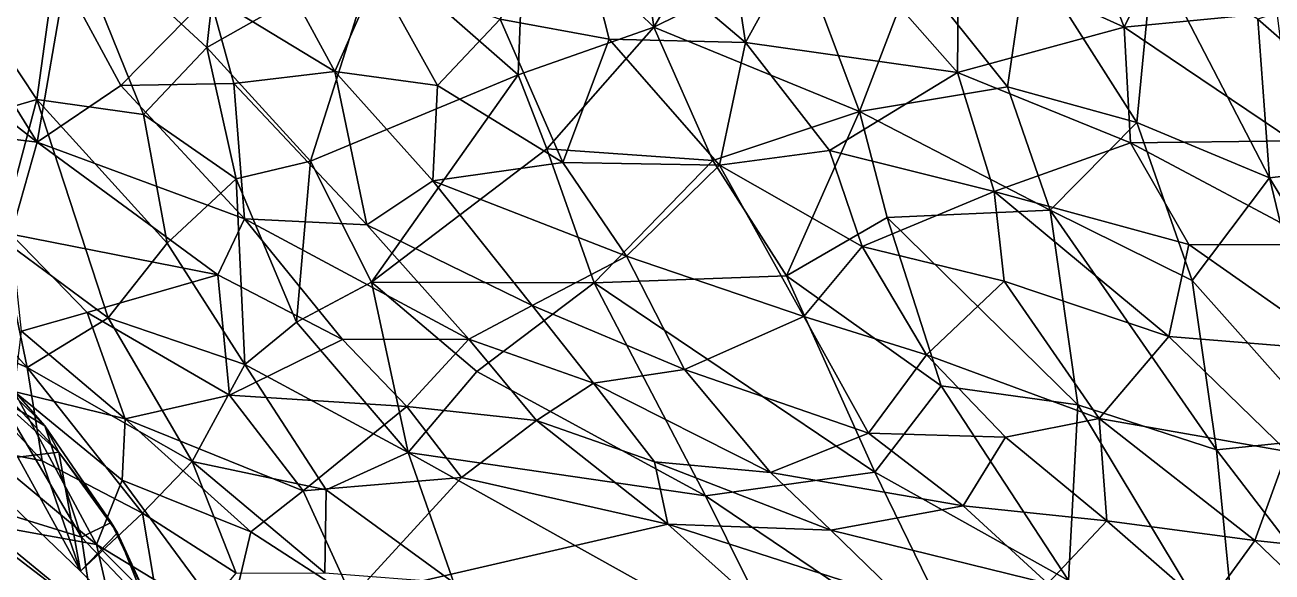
# Model space of a CAD drawing. Header units: metres. Extents: x -887 to 648, y -818 to 707.
# Drawn here: x -653.8 to -320.9, y -559.2 to -413.2 of the extents above; entities that cross this region are included whole.
import ezdxf

# ---------------------------------------------------------------- set-up
doc = ezdxf.new("R2010")
doc.units = ezdxf.units.M

msp = doc.modelspace()

# ---------------------------------------------------------------- linework, layer by layer
at = {"layer": '10k-small'}
for points in [[(-485.95, -413.82, 698.8), (-493.05, -361.19, 707.98), (-520.37, -380.06, 691.41)], [(-485.95, -413.82, 698.8), (-473.69, -392.93, 709.01), (-493.05, -361.19, 707.98)], [(-605.25, -419.19, 626.69), (-599.55, -368.23, 644.5), (-643.78, -383.58, 604.54)], [(-605.25, -419.19, 626.69), (-559.78, -393.52, 665.2), (-599.55, -368.23, 644.5)], [(-360.33, -413.78, -672.61), (-404.56, -393.68, -660.68), (-375.93, -373.11, -675.67)], [(-360.33, -413.78, -672.61), (-375.93, -373.11, -675.67), (-344.11, -380.62, -683.67)], [(-497.85, -417.01, -587.44), (-526.89, -411.64, -562.65), (-507.5, -378.84, -597.56)], [(-461.39, -417.85, -617.08), (-507.5, -378.84, -597.56), (-465.43, -391.45, -625.48)], [(-461.39, -417.85, -617.08), (-497.85, -417.01, -587.44), (-507.5, -378.84, -597.56)], [(-522.16, -426.53, 676.63), (-520.37, -380.06, 691.41), (-559.78, -393.52, 665.2)], [(-522.16, -426.53, 676.63), (-485.95, -413.82, 698.8), (-520.37, -380.06, 691.41)], [(-360.33, -413.78, -672.61), (-344.11, -380.62, -683.67), (-319.54, -409.88, -684.53)], [(-650.67, -433.12, 578.66), (-643.78, -383.58, 604.54), (-668.19, -406.79, 571.53)], [(-622.13, -437.06, 605.52), (-643.78, -383.58, 604.54), (-650.67, -433.12, 578.66)], [(-622.13, -437.06, 605.52), (-605.25, -419.19, 626.69), (-643.78, -383.58, 604.54)], [(-461.39, -417.85, -617.08), (-465.43, -391.45, -625.48), (-442.39, -383.29, -643.9)], [(-404.85, -425.85, -649.71), (-461.39, -417.85, -617.08), (-442.39, -383.29, -643.9)], [(-404.85, -425.85, -649.71), (-442.39, -383.29, -643.9), (-404.56, -393.68, -660.68)], [(-604.52, -405.25, -467.97), (-591.92, -387.29, -500.06), (-571.09, -425.57, -500.06)], [(-591.92, -387.29, -500.06), (-559.86, -400.17, -533), (-571.09, -425.57, -500.06)], [(-577.57, -449.56, 636.06), (-559.78, -393.52, 665.2), (-605.25, -419.19, 626.69)], [(-577.57, -449.56, 636.06), (-522.16, -426.53, 676.63), (-559.78, -393.52, 665.2)], [(-485.95, -413.82, 698.8), (-446.76, -394.42, 717), (-473.69, -392.93, 709.01)], [(-430.97, -436.31, 708.71), (-446.76, -394.42, 717), (-485.95, -413.82, 698.8)], [(-430.97, -436.31, 708.71), (-416.48, -398.41, 721.71), (-446.76, -394.42, 717)], [(-391.47, -429.7, 716.75), (-386.14, -393.31, 725.3), (-416.48, -398.41, 721.71)], [(-404.85, -425.85, -649.71), (-404.56, -393.68, -660.68), (-360.33, -413.78, -672.61)], [(-356.97, -439.2, 715.02), (-386.14, -393.31, 725.3), (-391.47, -429.7, 716.75)], [(-356.97, -439.2, 715.02), (-352.55, -394.03, 723.53), (-386.14, -393.31, 725.3)], [(-321.56, -454.01, 708.39), (-352.55, -394.03, 723.53), (-356.97, -439.2, 715.02)], [(-321.56, -454.01, 708.39), (-324.69, -411.64, 716.32), (-352.55, -394.03, 723.53)], [(-430.97, -436.31, 708.71), (-391.47, -429.7, 716.75), (-416.48, -398.41, 721.71)], [(-650.59, -444.49, -331.29), (-670.28, -412.7, -333.84), (-643.19, -401.69, -402.92)], [(-650.59, -444.49, -331.29), (-643.19, -401.69, -402.92), (-628.23, -429.33, -400)], [(-628.23, -429.33, -400), (-643.19, -401.69, -402.92), (-604.52, -405.25, -467.97)], [(-571.09, -425.57, -500.06), (-559.86, -400.17, -533), (-543.62, -429.33, -532.11)], [(-543.62, -429.33, -532.11), (-559.86, -400.17, -533), (-526.89, -411.64, -562.65)], [(-628.23, -429.33, -400), (-604.52, -405.25, -467.97), (-598.01, -428.83, -455.36)], [(-598.01, -428.83, -455.36), (-604.52, -405.25, -467.97), (-571.09, -425.57, -500.06)], [(-281.6, -449.39, 699.33), (-298.19, -402.95, 710.36), (-324.69, -411.64, 716.32)], [(-650.67, -433.12, 578.66), (-668.19, -406.79, 571.53), (-680.04, -441.65, 537.13)], [(-685.34, -440.18, -255.87), (-694.03, -410.6, -282.7), (-650.59, -444.49, -331.29)], [(-694.03, -410.6, -282.7), (-670.28, -412.7, -333.84), (-650.59, -444.49, -331.29)], [(-543.62, -429.33, -532.11), (-526.89, -411.64, -562.65), (-510.21, -449.93, -553.08)], [(-510.21, -449.93, -553.08), (-526.89, -411.64, -562.65), (-497.85, -417.01, -587.44)], [(-315.33, -444.14, -676), (-360.33, -413.78, -672.61), (-319.54, -409.88, -684.53)], [(-321.56, -454.01, 708.39), (-281.6, -449.39, 699.33), (-324.69, -411.64, 716.32)], [(-514.44, -446.24, 673.05), (-485.95, -413.82, 698.8), (-522.16, -426.53, 676.63)], [(-470.17, -449.32, 691.58), (-485.95, -413.82, 698.8), (-514.44, -446.24, 673.05)], [(-470.17, -449.32, 691.58), (-430.97, -436.31, 708.71), (-485.95, -413.82, 698.8)], [(-358.63, -444.67, -662.38), (-404.85, -425.85, -649.71), (-360.33, -413.78, -672.61)], [(-358.63, -444.67, -662.38), (-360.33, -413.78, -672.61), (-315.33, -444.14, -676)], [(-597.44, -454.26, 619.48), (-605.25, -419.19, 626.69), (-622.13, -437.06, 605.52)], [(-597.44, -454.26, 619.48), (-577.57, -449.56, 636.06), (-605.25, -419.19, 626.69)], [(-468.41, -450.64, -591.89), (-510.21, -449.93, -553.08), (-497.85, -417.01, -587.44)], [(-468.41, -450.64, -591.89), (-497.85, -417.01, -587.44), (-461.39, -417.85, -617.08)], [(-468.41, -450.64, -591.89), (-461.39, -417.85, -617.08), (-439.02, -446.7, -617.04)], [(-439.02, -446.7, -617.04), (-461.39, -417.85, -617.08), (-404.85, -425.85, -649.71)], [(-598.01, -428.83, -455.36), (-571.09, -425.57, -500.06), (-562.56, -466.57, -468.11)], [(-571.09, -425.57, -500.06), (-543.62, -429.33, -532.11), (-544.94, -454.78, -507.39)], [(-562.56, -466.57, -468.11), (-571.09, -425.57, -500.06), (-544.94, -454.78, -507.39)], [(-395.04, -457.62, -638.89), (-439.02, -446.7, -617.04), (-404.85, -425.85, -649.71)], [(-395.04, -457.62, -638.89), (-404.85, -425.85, -649.71), (-358.63, -444.67, -662.38)], [(-650.59, -444.49, -331.29), (-628.23, -429.33, -400), (-595.21, -464.93, -412.94)], [(-628.23, -429.33, -400), (-598.01, -428.83, -455.36), (-595.21, -464.93, -412.94)], [(-595.21, -464.93, -412.94), (-598.01, -428.83, -455.36), (-562.56, -466.57, -468.11)], [(-561.25, -481.86, 631.34), (-522.16, -426.53, 676.63), (-577.57, -449.56, 636.06)], [(-561.25, -481.86, 631.34), (-514.44, -446.24, 673.05), (-522.16, -426.53, 676.63)], [(-544.94, -454.78, -507.39), (-543.62, -429.33, -532.11), (-510.21, -449.93, -553.08)], [(-380.05, -462.65, 707.57), (-391.47, -429.7, 716.75), (-430.97, -436.31, 708.71)], [(-380.05, -462.65, 707.57), (-356.97, -439.2, 715.02), (-391.47, -429.7, 716.75)], [(-650.67, -433.12, 578.66), (-680.04, -441.65, 537.13), (-660.39, -470.03, 544.23)], [(-650.67, -433.12, 578.66), (-660.39, -470.03, 544.23), (-631.57, -491.37, 566.25)], [(-622.13, -437.06, 605.52), (-650.67, -433.12, 578.66), (-615.88, -471.4, 595.51)], [(-615.88, -471.4, 595.51), (-650.67, -433.12, 578.66), (-631.57, -491.37, 566.25)], [(-615.88, -471.4, 595.51), (-597.44, -454.26, 619.48), (-622.13, -437.06, 605.52)], [(-450.48, -480.12, 683.7), (-430.97, -436.31, 708.71), (-470.17, -449.32, 691.58)], [(-450.48, -480.12, 683.7), (-423.59, -464.6, 699.48), (-430.97, -436.31, 708.71)], [(-423.59, -464.6, 699.48), (-380.05, -462.65, 707.57), (-430.97, -436.31, 708.71)], [(-342.14, -481.37, 702.52), (-356.97, -439.2, 715.02), (-380.05, -462.65, 707.57)], [(-342.14, -481.37, 702.52), (-321.56, -454.01, 708.39), (-356.97, -439.2, 715.02)], [(-685.34, -440.18, -255.87), (-650.59, -444.49, -331.29), (-657.47, -468.98, -272.33)], [(-657.47, -468.98, -272.33), (-650.59, -444.49, -331.29), (-602.28, -479.89, -371.66)], [(-650.59, -444.49, -331.29), (-595.21, -464.93, -412.94), (-602.28, -479.89, -371.66)], [(-343.1, -471.8, -654.68), (-395.04, -457.62, -638.89), (-358.63, -444.67, -662.38)], [(-307.45, -471.87, -666.56), (-358.63, -444.67, -662.38), (-315.33, -444.14, -676)], [(-307.45, -471.87, -666.56), (-343.1, -471.8, -654.68), (-358.63, -444.67, -662.38)], [(-501.82, -482, 661.67), (-514.44, -446.24, 673.05), (-561.25, -481.86, 631.34)], [(-501.82, -482, 661.67), (-470.17, -449.32, 691.58), (-514.44, -446.24, 673.05)], [(-501.82, -482, 661.67), (-450.48, -480.12, 683.7), (-470.17, -449.32, 691.58)], [(-430.25, -472.31, -605.69), (-468.41, -450.64, -591.89), (-439.02, -446.7, -617.04)], [(-430.25, -472.31, -605.69), (-439.02, -446.7, -617.04), (-395.04, -457.62, -638.89)], [(-296.6, -495.22, 693.37), (-281.6, -449.39, 699.33), (-321.56, -454.01, 708.39)], [(-581.35, -492.51, 612.39), (-577.57, -449.56, 636.06), (-597.44, -454.26, 619.48)], [(-581.35, -492.51, 612.39), (-561.25, -481.86, 631.34), (-577.57, -449.56, 636.06)], [(-544.94, -454.78, -507.39), (-510.21, -449.93, -553.08), (-493.2, -474.9, -547.81)], [(-493.2, -474.9, -547.81), (-510.21, -449.93, -553.08), (-468.41, -450.64, -591.89)], [(-445.86, -490.95, -576.68), (-493.2, -474.9, -547.81), (-468.41, -450.64, -591.89)], [(-445.86, -490.95, -576.68), (-468.41, -450.64, -591.89), (-430.25, -472.31, -605.69)], [(-595.14, -503.81, 594.62), (-597.44, -454.26, 619.48), (-615.88, -471.4, 595.51)], [(-595.14, -503.81, 594.62), (-581.35, -492.51, 612.39), (-597.44, -454.26, 619.48)], [(-562.56, -466.57, -468.11), (-544.94, -454.78, -507.39), (-518.42, -488.03, -502.69)], [(-518.42, -488.03, -502.69), (-544.94, -454.78, -507.39), (-493.2, -474.9, -547.81)], [(-304.78, -523.35, 686.57), (-321.56, -454.01, 708.39), (-342.14, -481.37, 702.52)], [(-304.78, -523.35, 686.57), (-296.6, -495.22, 693.37), (-321.56, -454.01, 708.39)], [(-660.39, -470.03, 544.23), (-695.1, -458.53, 501.1), (-653.19, -504.6, 523.11)], [(-653.19, -504.6, 523.11), (-695.1, -458.53, 501.1), (-684.94, -490.81, 484.9)], [(-392.34, -481.53, -623.91), (-430.25, -472.31, -605.69), (-395.04, -457.62, -638.89)], [(-348.45, -496.29, -636.81), (-395.04, -457.62, -638.89), (-343.1, -471.8, -654.68)], [(-348.45, -496.29, -636.81), (-392.34, -481.53, -623.91), (-395.04, -457.62, -638.89)], [(-372.72, -514.52, 688.01), (-380.05, -462.65, 707.57), (-423.59, -464.6, 699.48)], [(-335.68, -526.59, 686.73), (-380.05, -462.65, 707.57), (-372.72, -514.52, 688.01)], [(-335.68, -526.59, 686.73), (-342.14, -481.37, 702.52), (-380.05, -462.65, 707.57)], [(-602.28, -479.89, -371.66), (-595.21, -464.93, -412.94), (-569.02, -497.09, -403.57)], [(-595.21, -464.93, -412.94), (-562.56, -466.57, -468.11), (-535.3, -497.01, -463.7)], [(-569.02, -497.09, -403.57), (-595.21, -464.93, -412.94), (-535.3, -497.01, -463.7)], [(-409.2, -509.47, 681.97), (-423.59, -464.6, 699.48), (-450.48, -480.12, 683.7)], [(-372.72, -514.52, 688.01), (-423.59, -464.6, 699.48), (-409.2, -509.47, 681.97)], [(-657.47, -468.98, -272.33), (-602.28, -479.89, -371.66), (-637.17, -489.92, -275.45)], [(-654.72, -494.87, -220.83), (-657.47, -468.98, -272.33), (-637.17, -489.92, -275.45)], [(-535.3, -497.01, -463.7), (-562.56, -466.57, -468.11), (-518.42, -488.03, -502.69)], [(-631.57, -491.37, 566.25), (-660.39, -470.03, 544.23), (-653.19, -504.6, 523.11)], [(-615.88, -471.4, 595.51), (-631.57, -491.37, 566.25), (-595.14, -503.81, 594.62)], [(-413.14, -501.26, -592.68), (-445.86, -490.95, -576.68), (-430.25, -472.31, -605.69)], [(-413.14, -501.26, -592.68), (-430.25, -472.31, -605.69), (-392.34, -481.53, -623.91)], [(-302.8, -500.03, -652.49), (-348.45, -496.29, -636.81), (-343.1, -471.8, -654.68)], [(-302.8, -500.03, -652.49), (-343.1, -471.8, -654.68), (-307.45, -471.87, -666.56)], [(-477.71, -505.16, -529.16), (-518.42, -488.03, -502.69), (-493.2, -474.9, -547.81)], [(-445.86, -490.95, -576.68), (-477.71, -505.16, -529.16), (-493.2, -474.9, -547.81)], [(-599.2, -511.97, -308.6), (-637.17, -489.92, -275.45), (-602.28, -479.89, -371.66)], [(-569.02, -497.09, -403.57), (-599.2, -511.97, -308.6), (-602.28, -479.89, -371.66)], [(-551.47, -527.24, 607.83), (-561.25, -481.86, 631.34), (-581.35, -492.51, 612.39)], [(-533.18, -505.62, 632.52), (-501.82, -482, 661.67), (-561.25, -481.86, 631.34)], [(-551.47, -527.24, 607.83), (-533.18, -505.62, 632.52), (-561.25, -481.86, 631.34)], [(-472.09, -538.81, 639.81), (-501.82, -482, 661.67), (-533.18, -505.62, 632.52)], [(-426.93, -532.56, 663.42), (-450.48, -480.12, 683.7), (-501.82, -482, 661.67)], [(-472.09, -538.81, 639.81), (-426.93, -532.56, 663.42), (-501.82, -482, 661.67)], [(-426.93, -532.56, 663.42), (-409.2, -509.47, 681.97), (-450.48, -480.12, 683.7)], [(-366.97, -518.24, -607.3), (-413.14, -501.26, -592.68), (-392.34, -481.53, -623.91)], [(-366.97, -518.24, -607.3), (-392.34, -481.53, -623.91), (-348.45, -496.29, -636.81)], [(-335.68, -526.59, 686.73), (-304.78, -523.35, 686.57), (-342.14, -481.37, 702.52)], [(-655.68, -528.51, 458.96), (-689.87, -486.57, 435.26), (-644.79, -527.16, 455.41)], [(-644.79, -527.16, 455.41), (-689.87, -486.57, 435.26), (-680.1, -489.04, 433.76)], [(-648.51, -520.17, 443.92), (-680.1, -489.04, 433.76), (-674.55, -490.53, 427.91)], [(-644.79, -527.16, 455.41), (-680.1, -489.04, 433.76), (-648.51, -520.17, 443.92)], [(-501.97, -508.77, -493.92), (-535.3, -497.01, -463.7), (-518.42, -488.03, -502.69)], [(-477.71, -505.16, -529.16), (-501.97, -508.77, -493.92), (-518.42, -488.03, -502.69)], [(-649.2, -529.53, 498.63), (-684.94, -490.81, 484.9), (-675.02, -524.4, 456.59)], [(-653.19, -504.6, 523.11), (-684.94, -490.81, 484.9), (-649.2, -529.53, 498.63)], [(-648.51, -520.17, 443.92), (-674.55, -490.53, 427.91), (-660.61, -512.86, 430.49)], [(-627.01, -518.33, -230.65), (-654.72, -494.87, -220.83), (-637.17, -489.92, -275.45)], [(-631.57, -491.37, 566.25), (-653.19, -504.6, 523.11), (-609.15, -529.71, 558.65)], [(-599.2, -511.97, -308.6), (-627.01, -518.33, -230.65), (-637.17, -489.92, -275.45)], [(-595.14, -503.81, 594.62), (-631.57, -491.37, 566.25), (-609.15, -529.71, 558.65)], [(-551.47, -527.24, 607.83), (-581.35, -492.51, 612.39), (-595.14, -503.81, 594.62)], [(-428.56, -522.14, -555.37), (-477.71, -505.16, -529.16), (-445.86, -490.95, -576.68)], [(-413.14, -501.26, -592.68), (-428.56, -522.14, -555.37), (-445.86, -490.95, -576.68)], [(-627.01, -518.33, -230.65), (-656.68, -510.99, -166.33), (-654.72, -494.87, -220.83)], [(-551.82, -515.01, -396.82), (-599.2, -511.97, -308.6), (-569.02, -497.09, -403.57)], [(-535.3, -497.01, -463.7), (-551.82, -515.01, -396.82), (-569.02, -497.09, -403.57)], [(-517.21, -518.72, -451.36), (-551.82, -515.01, -396.82), (-535.3, -497.01, -463.7)], [(-501.97, -508.77, -493.92), (-517.21, -518.72, -451.36), (-535.3, -497.01, -463.7)], [(-316.85, -526.97, -625.13), (-366.97, -518.24, -607.3), (-348.45, -496.29, -636.81)], [(-316.85, -526.97, -625.13), (-348.45, -496.29, -636.81), (-302.8, -500.03, -652.49)], [(-391.99, -523.15, -583.86), (-428.56, -522.14, -555.37), (-413.14, -501.26, -592.68)], [(-366.97, -518.24, -607.3), (-391.99, -523.15, -583.86), (-413.14, -501.26, -592.68)], [(-609.15, -529.71, 558.65), (-653.19, -504.6, 523.11), (-622.42, -543.5, 523.39)], [(-622.42, -543.5, 523.39), (-653.19, -504.6, 523.11), (-649.2, -529.53, 498.63)], [(-573.41, -537.28, 584.24), (-595.14, -503.81, 594.62), (-609.15, -529.71, 558.65)], [(-573.41, -537.28, 584.24), (-551.47, -527.24, 607.83), (-595.14, -503.81, 594.62)], [(-472.09, -538.81, 639.81), (-533.18, -505.62, 632.52), (-551.47, -527.24, 607.83)], [(-454.76, -532.62, -513.28), (-501.97, -508.77, -493.92), (-477.71, -505.16, -529.16)], [(-428.56, -522.14, -555.37), (-454.76, -532.62, -513.28), (-477.71, -505.16, -529.16)], [(-485.76, -529.76, -478.13), (-517.21, -518.72, -451.36), (-501.97, -508.77, -493.92)], [(-454.76, -532.62, -513.28), (-485.76, -529.76, -478.13), (-501.97, -508.77, -493.92)], [(-634.73, -551.81, -87.23), (-664.21, -527.26, -80.12), (-656.68, -510.99, -166.33)], [(-627.87, -534.63, -173.23), (-634.73, -551.81, -87.23), (-656.68, -510.99, -166.33)], [(-627.01, -518.33, -230.65), (-627.87, -534.63, -173.23), (-656.68, -510.99, -166.33)], [(-579.52, -537.52, -281.86), (-627.01, -518.33, -230.65), (-599.2, -511.97, -308.6)], [(-551.82, -515.01, -396.82), (-579.52, -537.52, -281.86), (-599.2, -511.97, -308.6)], [(-375.18, -561.41, 663.66), (-409.2, -509.47, 681.97), (-426.93, -532.56, 663.42)], [(-375.18, -561.41, 663.66), (-372.72, -514.52, 688.01), (-409.2, -509.47, 681.97)], [(-638.71, -549.84, 446.11), (-660.61, -512.86, 430.49), (-674.64, -538.71, 432.5)], [(-638.71, -549.84, 446.11), (-648.51, -520.17, 443.92), (-660.61, -512.86, 430.49)], [(-537.24, -533.92, -377.03), (-579.52, -537.52, -281.86), (-551.82, -515.01, -396.82)], [(-517.21, -518.72, -451.36), (-537.24, -533.92, -377.03), (-551.82, -515.01, -396.82)], [(-329.94, -585.66, 660.18), (-372.72, -514.52, 688.01), (-375.18, -561.41, 663.66)], [(-329.94, -585.66, 660.18), (-335.68, -526.59, 686.73), (-372.72, -514.52, 688.01)], [(-593.48, -548.44, -218.09), (-627.87, -534.63, -173.23), (-627.01, -518.33, -230.65)], [(-579.52, -537.52, -281.86), (-593.48, -548.44, -218.09), (-627.01, -518.33, -230.65)], [(-482.16, -546.42, -445.17), (-537.24, -533.92, -377.03), (-517.21, -518.72, -451.36)], [(-482.16, -546.42, -445.17), (-517.21, -518.72, -451.36), (-485.76, -529.76, -478.13)], [(-364.97, -545.49, -574.26), (-391.99, -523.15, -583.86), (-366.97, -518.24, -607.3)], [(-325.45, -550.76, -593.07), (-364.97, -545.49, -574.26), (-366.97, -518.24, -607.3)], [(-316.85, -526.97, -625.13), (-325.45, -550.76, -593.07), (-366.97, -518.24, -607.3)], [(-644.79, -527.16, 455.41), (-648.51, -520.17, 443.92), (-630.83, -545.97, 451.84)], [(-638.71, -549.84, 446.11), (-630.83, -545.97, 451.84), (-648.51, -520.17, 443.92)], [(-403.28, -541.52, -549.85), (-454.76, -532.62, -513.28), (-428.56, -522.14, -555.37)], [(-391.99, -523.15, -583.86), (-403.28, -541.52, -549.85), (-428.56, -522.14, -555.37)], [(-649.2, -529.53, 498.63), (-675.02, -524.4, 456.59), (-638.98, -558.95, 471.19)], [(-638.98, -558.95, 471.19), (-675.02, -524.4, 456.59), (-655.68, -528.51, 458.96)], [(-364.97, -545.49, -574.26), (-403.28, -541.52, -549.85), (-391.99, -523.15, -583.86)], [(-293.04, -582.15, 663.51), (-304.78, -523.35, 686.57), (-335.68, -526.59, 686.73)], [(-634.73, -551.81, -87.23), (-668.71, -545.66, -18.66), (-664.21, -527.26, -80.12)], [(-638.98, -558.95, 471.19), (-655.68, -528.51, 458.96), (-644.79, -527.16, 455.41)], [(-629.13, -548.7, 462.69), (-644.79, -527.16, 455.41), (-630.83, -545.97, 451.84)], [(-638.98, -558.95, 471.19), (-644.79, -527.16, 455.41), (-629.13, -548.7, 462.69)], [(-539.26, -562.05, 584.65), (-551.47, -527.24, 607.83), (-573.41, -537.28, 584.24)], [(-449.65, -584, 615.69), (-472.09, -538.81, 639.81), (-551.47, -527.24, 607.83)], [(-449.65, -584, 615.69), (-551.47, -527.24, 607.83), (-539.26, -562.05, 584.65)], [(-329.94, -585.66, 660.18), (-293.04, -582.15, 663.51), (-335.68, -526.59, 686.73)], [(-290.27, -554.53, -604.73), (-325.45, -550.76, -593.07), (-316.85, -526.97, -625.13)], [(-622.42, -543.5, 523.39), (-649.2, -529.53, 498.63), (-638.98, -558.95, 471.19)], [(-609.15, -529.71, 558.65), (-622.42, -543.5, 523.39), (-597.41, -559.52, 536.46)], [(-573.75, -559.41, 561.41), (-609.15, -529.71, 558.65), (-597.41, -559.52, 536.46)], [(-573.41, -537.28, 584.24), (-609.15, -529.71, 558.65), (-573.75, -559.41, 561.41)], [(-438.62, -547.98, -503.09), (-482.16, -546.42, -445.17), (-485.76, -529.76, -478.13)], [(-438.62, -547.98, -503.09), (-485.76, -529.76, -478.13), (-454.76, -532.62, -513.28)], [(-400.16, -587.38, 637.89), (-426.93, -532.56, 663.42), (-472.09, -538.81, 639.81)], [(-403.28, -541.52, -549.85), (-438.62, -547.98, -503.09), (-454.76, -532.62, -513.28)], [(-400.16, -587.38, 637.89), (-375.18, -561.41, 663.66), (-426.93, -532.56, 663.42)], [(-599.37, -573.24, -110.73), (-634.73, -551.81, -87.23), (-627.87, -534.63, -173.23)], [(-593.48, -548.44, -218.09), (-599.37, -573.24, -110.73), (-627.87, -534.63, -173.23)], [(-537.24, -533.92, -377.03), (-566.57, -565.88, -222.09), (-579.52, -537.52, -281.86)], [(-482.16, -546.42, -445.17), (-566.57, -565.88, -222.09), (-537.24, -533.92, -377.03)], [(-635.62, -570.79, 456.62), (-674.64, -538.71, 432.5), (-665.92, -580.82, 370.71)], [(-635.62, -570.79, 456.62), (-638.71, -549.84, 446.11), (-674.64, -538.71, 432.5)], [(-566.57, -565.88, -222.09), (-593.48, -548.44, -218.09), (-579.52, -537.52, -281.86)], [(-539.26, -562.05, 584.65), (-573.41, -537.28, 584.24), (-573.75, -559.41, 561.41)], [(-400.16, -587.38, 637.89), (-472.09, -538.81, 639.81), (-449.65, -584, 615.69)], [(-380.69, -562.22, -533.55), (-438.62, -547.98, -503.09), (-403.28, -541.52, -549.85)], [(-364.97, -545.49, -574.26), (-380.69, -562.22, -533.55), (-403.28, -541.52, -549.85)], [(-629.22, -575.84, -34.96), (-668.71, -545.66, -18.66), (-634.73, -551.81, -87.23)], [(-634.78, -598, 26.11), (-654.43, -597.1, 66.62), (-668.71, -545.66, -18.66)], [(-629.22, -575.84, -34.96), (-634.78, -598, 26.11), (-668.71, -545.66, -18.66)], [(-622.42, -543.5, 523.39), (-638.98, -558.95, 471.19), (-616.02, -581.55, 473.39)], [(-619.16, -570.47, 462.49), (-630.83, -545.97, 451.84), (-638.71, -549.84, 446.11)], [(-629.13, -548.7, 462.69), (-630.83, -545.97, 451.84), (-619.16, -570.47, 462.49)], [(-597.41, -559.52, 536.46), (-622.42, -543.5, 523.39), (-616.02, -581.55, 473.39)], [(-338.43, -568.61, -555.18), (-380.69, -562.22, -533.55), (-364.97, -545.49, -574.26)], [(-325.45, -550.76, -593.07), (-338.43, -568.61, -555.18), (-364.97, -545.49, -574.26)], [(-616.02, -581.55, 473.39), (-638.98, -558.95, 471.19), (-629.13, -548.7, 462.69)], [(-616.02, -581.55, 473.39), (-629.13, -548.7, 462.69), (-619.16, -570.47, 462.49)], [(-566.57, -565.88, -222.09), (-599.37, -573.24, -110.73), (-593.48, -548.44, -218.09)], [(-459.37, -566.75, -422.04), (-566.57, -565.88, -222.09), (-482.16, -546.42, -445.17)], [(-419.55, -566.63, -483.4), (-482.16, -546.42, -445.17), (-438.62, -547.98, -503.09)], [(-419.55, -566.63, -483.4), (-459.37, -566.75, -422.04), (-482.16, -546.42, -445.17)], [(-380.69, -562.22, -533.55), (-419.55, -566.63, -483.4), (-438.62, -547.98, -503.09)], [(-635.62, -570.79, 456.62), (-619.16, -570.47, 462.49), (-638.71, -549.84, 446.11)], [(-599.37, -573.24, -110.73), (-601.92, -584.67, -69.07), (-634.73, -551.81, -87.23)], [(-601.92, -584.67, -69.07), (-629.22, -575.84, -34.96), (-634.73, -551.81, -87.23)], [(-299.16, -575.94, -566.57), (-338.43, -568.61, -555.18), (-325.45, -550.76, -593.07)], [(-290.27, -554.53, -604.73), (-299.16, -575.94, -566.57), (-325.45, -550.76, -593.07)]]:
    msp.add_3dface(points, dxfattribs=at)

doc.saveas('drawing.dxf')
